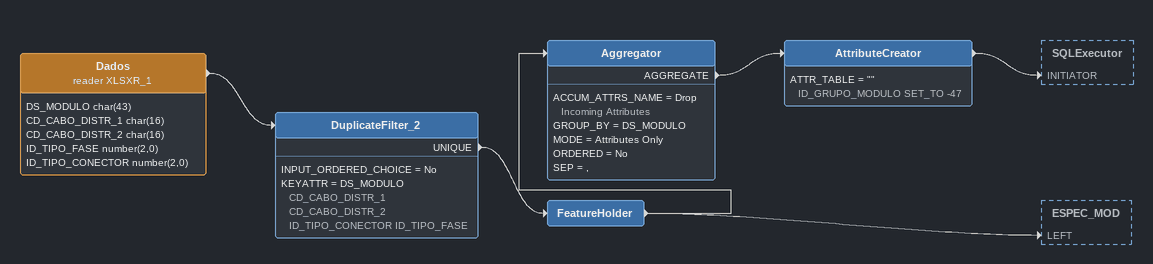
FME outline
Dados (reader XLSXR_1)
    attributes: DS_MODULO char(43), CD_CABO_DISTR_1 char(16), CD_CABO_DISTR_2 char(16), ID_TIPO_FASE number(2,0), ID_TIPO_CONECTOR number(2,0)
    -> DuplicateFilter_2
DuplicateFilter_2
    INPUT_ORDERED_CHOICE = No
    KEYATTR = DS_MODULO CD_CABO_DISTR_1 CD_CABO_DISTR_2 ID_TIPO_CONECTOR ID_TIPO_FASE
    UNIQUE -> FeatureHolder
FeatureHolder
    -> Aggregator
    -> ESPEC_MOD [LEFT]
Aggregator
    ACCUM_ATTRS_NAME = Drop Incoming Attributes
    GROUP_BY = DS_MODULO
    MODE = Attributes Only
    ORDERED = No
    SEP = ,
    AGGREGATE -> AttributeCreator
AttributeCreator
    ATTR_TABLE = "" ID_GRUPO_MODULO SET_TO -47
    -> SQLExecutor [INITIATOR]
